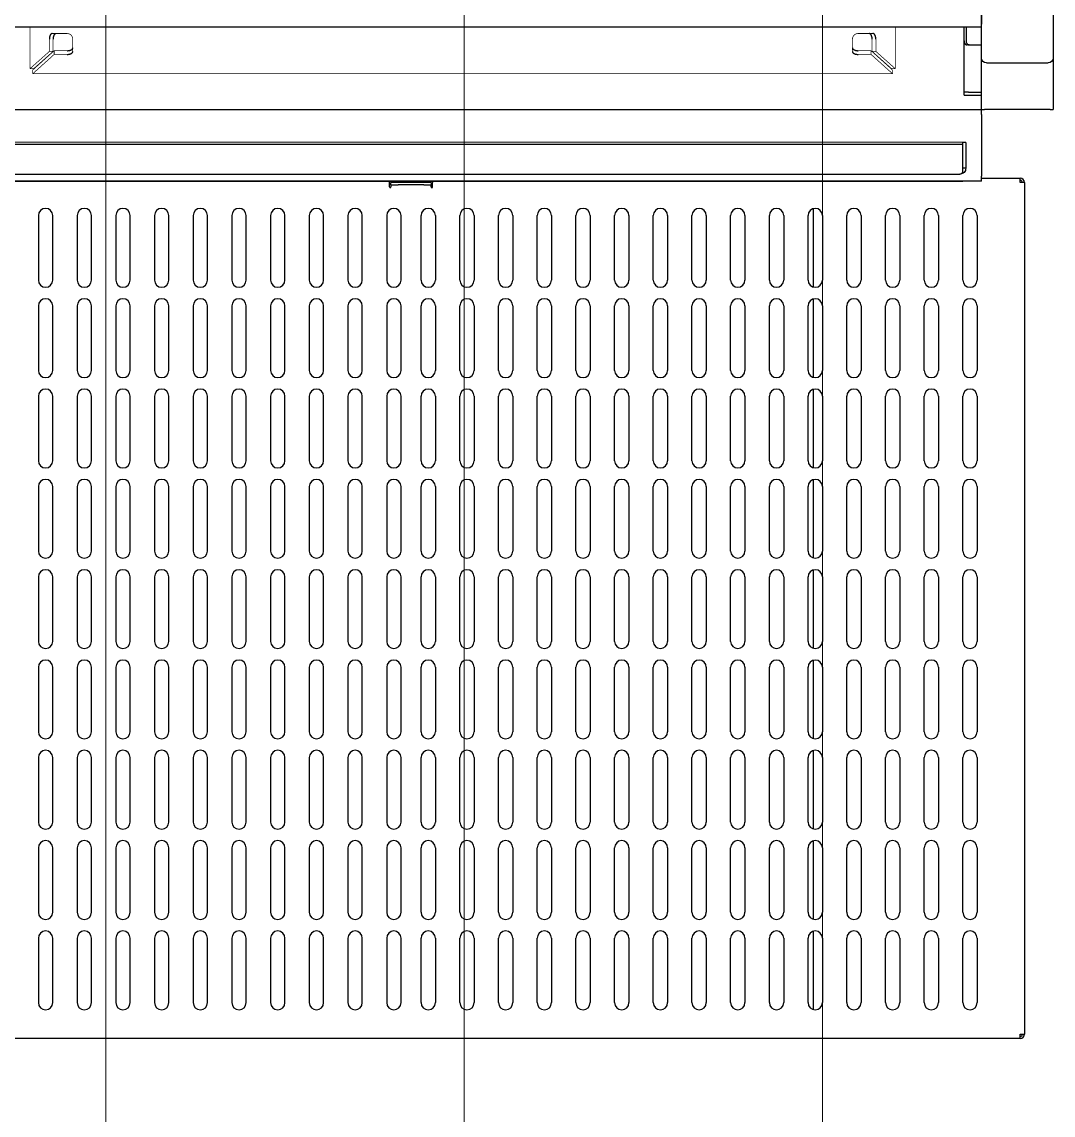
# Model space of a CAD drawing. Header units: millimetres. Extents: x -187347 to 135007, y -6415 to 292048.
# Drawn here: x -67675 to -66956, y 33478 to 34241 of the extents above; entities that cross this region are included whole.
import ezdxf

# ---------------------------------------------------------------- set-up
doc = ezdxf.new("R2010")
doc.units = ezdxf.units.MM
doc.header["$LTSCALE"] = 100
doc.linetypes.add('CENTER', pattern=[50.8, 31.75, -6.35, 6.35, -6.35])
doc.layers.get('0').update_dxf_attribs({"lineweight": 18})
doc.layers.add('Layout Cabinplant', color=30, linetype='Continuous')
doc.layers.add('Layout Kromeka', color=1, linetype='Continuous', lineweight=5)

# ---------------------------------------------------------------- blocks, each defined once
blk = doc.blocks.new('*U60')
at = {"ltscale": 10}
for p, q in [((1800, 100), (-5400, 100)), ((-5400, -400), (1800, -400))]:
    blk.add_line(p, q, dxfattribs=at)
at = {"color": 4, "linetype": 'CENTER', "ltscale": 10}
blk.add_lwpolyline([(-5400, -150), (1800, -150)], dxfattribs=at)
blk = doc.blocks.new('CP_Whole bird batching')
at = {"layer": 'Layout Cabinplant', "linetype": 'Continuous'}
for p, q in [((-51467.34, -2589.76), (-51467.34, -1739.76)), ((-50869.34, -2562.76), (-50869.34, -1766.76)), ((-50819.34, -1766.76), (-50819.34, -2562.76)), ((-50761.84, -2562.76), (-50761.84, -1766.76)), ((-50869.4, -1781.76), (-50869.4, -2549.76)), ((-50864.38, -1779.76), (-50864.38, -2547.76)), ((-50843.61, -1777.76), (-50843.61, -2549.76)), ((-50842.34, -2549.76), (-50842.19, -1777.76)), ((-51397.34, -1904.76), (-51442.34, -1904.76)), ((-51334.34, -1904.76), (-51379.34, -1904.76)), ((-51271.34, -1904.76), (-51316.34, -1904.76)), ((-51208.34, -1904.76), (-51253.34, -1904.76)), ((-51145.34, -1904.76), (-51190.34, -1904.76)), ((-51082.34, -1904.76), (-51127.34, -1904.76)), ((-51019.34, -1904.76), (-51064.34, -1904.76)), ((-50956.34, -1904.76), (-51001.34, -1904.76)), ((-50893.34, -1904.76), (-50938.34, -1904.76)), ((-51442.34, -1914.76), (-51397.34, -1914.76)), ((-51379.34, -1914.76), (-51334.34, -1914.76)), ((-51316.34, -1914.76), (-51271.34, -1914.76)), ((-51253.34, -1914.76), (-51208.34, -1914.76)), ((-51190.34, -1914.76), (-51145.34, -1914.76)), ((-51127.34, -1914.76), (-51082.34, -1914.76)), ((-51064.34, -1914.76), (-51019.34, -1914.76)), ((-51001.34, -1914.76), (-50956.34, -1914.76)), ((-50938.34, -1914.76), (-50893.34, -1914.76)), ((-51397.34, -1931.76), (-51442.34, -1931.76)), ((-51334.34, -1931.76), (-51379.34, -1931.76)), ((-51271.34, -1931.76), (-51316.34, -1931.76)), ((-51208.34, -1931.76), (-51253.34, -1931.76)), ((-51145.34, -1931.76), (-51190.34, -1931.76)), ((-51082.34, -1931.76), (-51127.34, -1931.76)), ((-51019.34, -1931.76), (-51064.34, -1931.76)), ((-50956.34, -1931.76), (-51001.34, -1931.76)), ((-50893.34, -1931.76), (-50938.34, -1931.76)), ((-51442.34, -1941.76), (-51397.34, -1941.76)), ((-51379.34, -1941.76), (-51334.34, -1941.76)), ((-51316.34, -1941.76), (-51271.34, -1941.76)), ((-51253.34, -1941.76), (-51208.34, -1941.76)), ((-51190.34, -1941.76), (-51145.34, -1941.76)), ((-51127.34, -1941.76), (-51082.34, -1941.76)), ((-51064.34, -1941.76), (-51019.34, -1941.76)), ((-51001.34, -1941.76), (-50956.34, -1941.76)), ((-50938.34, -1941.76), (-50893.34, -1941.76)), ((-51397.34, -1958.76), (-51442.34, -1958.76)), ((-51334.34, -1958.76), (-51379.34, -1958.76)), ((-51271.34, -1958.76), (-51316.34, -1958.76)), ((-51208.34, -1958.76), (-51253.34, -1958.76)), ((-51145.34, -1958.76), (-51190.34, -1958.76)), ((-51082.34, -1958.76), (-51127.34, -1958.76)), ((-51019.34, -1958.76), (-51064.34, -1958.76)), ((-50956.34, -1958.76), (-51001.34, -1958.76)), ((-50893.34, -1958.76), (-50938.34, -1958.76)), ((-51442.34, -1968.76), (-51397.34, -1968.76)), ((-51379.34, -1968.76), (-51334.34, -1968.76)), ((-51316.34, -1968.76), (-51271.34, -1968.76)), ((-51253.34, -1968.76), (-51208.34, -1968.76)), ((-51190.34, -1968.76), (-51145.34, -1968.76)), ((-51127.34, -1968.76), (-51082.34, -1968.76)), ((-51064.34, -1968.76), (-51019.34, -1968.76)), ((-51001.34, -1968.76), (-50956.34, -1968.76)), ((-50938.34, -1968.76), (-50893.34, -1968.76)), ((-51397.34, -1985.76), (-51442.34, -1985.76)), ((-51334.34, -1985.76), (-51379.34, -1985.76)), ((-51271.34, -1985.76), (-51316.34, -1985.76)), ((-51208.34, -1985.76), (-51253.34, -1985.76)), ((-51145.34, -1985.76), (-51190.34, -1985.76)), ((-51082.34, -1985.76), (-51127.34, -1985.76)), ((-51019.34, -1985.76), (-51064.34, -1985.76)), ((-50956.34, -1985.76), (-51001.34, -1985.76)), ((-50893.34, -1985.76), (-50938.34, -1985.76)), ((-51442.34, -1995.76), (-51397.34, -1995.76)), ((-51379.34, -1995.76), (-51334.34, -1995.76)), ((-51316.34, -1995.76), (-51271.34, -1995.76)), ((-51253.34, -1995.76), (-51208.34, -1995.76)), ((-51190.34, -1995.76), (-51145.34, -1995.76)), ((-51127.34, -1995.76), (-51082.34, -1995.76)), ((-51064.34, -1995.76), (-51019.34, -1995.76)), ((-51001.34, -1995.76), (-50956.34, -1995.76)), ((-50938.34, -1995.76), (-50893.34, -1995.76)), ((-51397.34, -2012.76), (-51442.34, -2012.76)), ((-51334.34, -2012.76), (-51379.34, -2012.76)), ((-51271.34, -2012.76), (-51316.34, -2012.76)), ((-51208.34, -2012.76), (-51253.34, -2012.76)), ((-51145.34, -2012.76), (-51190.34, -2012.76)), ((-51082.34, -2012.76), (-51127.34, -2012.76)), ((-51019.34, -2012.76), (-51064.34, -2012.76)), ((-50956.34, -2012.76), (-51001.34, -2012.76)), ((-50893.34, -2012.76), (-50938.34, -2012.76)), ((-51442.34, -2022.76), (-51397.34, -2022.76)), ((-51379.34, -2022.76), (-51334.34, -2022.76)), ((-51316.34, -2022.76), (-51271.34, -2022.76)), ((-51253.34, -2022.76), (-51208.34, -2022.76)), ((-51190.34, -2022.76), (-51145.34, -2022.76)), ((-51127.34, -2022.76), (-51082.34, -2022.76)), ((-51064.34, -2022.76), (-51019.34, -2022.76)), ((-51001.34, -2022.76), (-50956.34, -2022.76)), ((-50938.34, -2022.76), (-50893.34, -2022.76)), ((-51397.34, -2039.76), (-51442.34, -2039.76)), ((-51334.34, -2039.76), (-51379.34, -2039.76)), ((-51271.34, -2039.76), (-51316.34, -2039.76)), ((-51208.34, -2039.76), (-51253.34, -2039.76)), ((-51145.34, -2039.76), (-51190.34, -2039.76)), ((-51082.34, -2039.76), (-51127.34, -2039.76)), ((-51019.34, -2039.76), (-51064.34, -2039.76)), ((-50956.34, -2039.76), (-51001.34, -2039.76)), ((-50893.34, -2039.76), (-50938.34, -2039.76)), ((-51442.34, -2049.76), (-51397.34, -2049.76)), ((-51379.34, -2049.76), (-51334.34, -2049.76)), ((-51316.34, -2049.76), (-51271.34, -2049.76)), ((-51253.34, -2049.76), (-51208.34, -2049.76)), ((-51190.34, -2049.76), (-51145.34, -2049.76)), ((-51127.34, -2049.76), (-51082.34, -2049.76)), ((-51064.34, -2049.76), (-51019.34, -2049.76)), ((-51001.34, -2049.76), (-50956.34, -2049.76)), ((-50938.34, -2049.76), (-50893.34, -2049.76)), ((-51397.34, -2066.76), (-51442.34, -2066.76)), ((-51334.34, -2066.76), (-51379.34, -2066.76)), ((-51271.34, -2066.76), (-51316.34, -2066.76)), ((-51208.34, -2066.76), (-51253.34, -2066.76)), ((-51145.34, -2066.76), (-51190.34, -2066.76)), ((-51082.34, -2066.76), (-51127.34, -2066.76)), ((-51019.34, -2066.76), (-51064.34, -2066.76)), ((-50956.34, -2066.76), (-51001.34, -2066.76)), ((-50893.34, -2066.76), (-50938.34, -2066.76)), ((-51442.34, -2076.76), (-51397.34, -2076.76)), ((-51379.34, -2076.76), (-51334.34, -2076.76)), ((-51316.34, -2076.76), (-51271.34, -2076.76)), ((-51253.34, -2076.76), (-51208.34, -2076.76)), ((-51190.34, -2076.76), (-51145.34, -2076.76)), ((-51127.34, -2076.76), (-51082.34, -2076.76)), ((-51064.34, -2076.76), (-51019.34, -2076.76)), ((-51001.34, -2076.76), (-50956.34, -2076.76)), ((-50938.34, -2076.76), (-50893.34, -2076.76)), ((-51397.34, -2093.76), (-51442.34, -2093.76)), ((-51334.34, -2093.76), (-51379.34, -2093.76)), ((-51271.34, -2093.76), (-51316.34, -2093.76)), ((-51208.34, -2093.76), (-51253.34, -2093.76)), ((-51145.34, -2093.76), (-51190.34, -2093.76)), ((-51082.34, -2093.76), (-51127.34, -2093.76)), ((-51019.34, -2093.76), (-51064.34, -2093.76)), ((-50956.34, -2093.76), (-51001.34, -2093.76)), ((-50893.34, -2093.76), (-50938.34, -2093.76)), ((-51442.34, -2103.76), (-51397.34, -2103.76)), ((-51379.34, -2103.76), (-51334.34, -2103.76)), ((-51316.34, -2103.76), (-51271.34, -2103.76)), ((-51253.34, -2103.76), (-51208.34, -2103.76)), ((-51190.34, -2103.76), (-51145.34, -2103.76)), ((-51127.34, -2103.76), (-51082.34, -2103.76)), ((-51064.34, -2103.76), (-51019.34, -2103.76)), ((-51001.34, -2103.76), (-50956.34, -2103.76)), ((-50938.34, -2103.76), (-50893.34, -2103.76)), ((-51397.34, -2120.76), (-51442.34, -2120.76)), ((-51334.34, -2120.76), (-51379.34, -2120.76)), ((-51271.34, -2120.76), (-51316.34, -2120.76)), ((-51208.34, -2120.76), (-51253.34, -2120.76)), ((-51145.34, -2120.76), (-51190.34, -2120.76)), ((-51082.34, -2120.76), (-51127.34, -2120.76)), ((-51019.34, -2120.76), (-51064.34, -2120.76)), ((-50956.34, -2120.76), (-51001.34, -2120.76)), ((-50893.34, -2120.76), (-50938.34, -2120.76)), ((-51442.34, -2130.76), (-51397.34, -2130.76)), ((-51379.34, -2130.76), (-51334.34, -2130.76)), ((-51316.34, -2130.76), (-51271.34, -2130.76)), ((-51253.34, -2130.76), (-51208.34, -2130.76)), ((-51190.34, -2130.76), (-51145.34, -2130.76)), ((-51127.34, -2130.76), (-51082.34, -2130.76)), ((-51064.34, -2130.76), (-51019.34, -2130.76)), ((-51001.34, -2130.76), (-50956.34, -2130.76)), ((-50938.34, -2130.76), (-50893.34, -2130.76)), ((-51397.34, -2147.76), (-51442.34, -2147.76)), ((-51334.34, -2147.76), (-51379.34, -2147.76)), ((-51271.34, -2147.76), (-51316.34, -2147.76)), ((-51208.34, -2147.76), (-51253.34, -2147.76)), ((-51145.34, -2147.76), (-51190.34, -2147.76)), ((-51082.34, -2147.76), (-51127.34, -2147.76)), ((-51019.34, -2147.76), (-51064.34, -2147.76)), ((-50956.34, -2147.76), (-51001.34, -2147.76)), ((-50893.34, -2147.76), (-50938.34, -2147.76)), ((-50873.34, -2149.76), (-50870.34, -2149.76)), ((-50870.34, -2149.76), (-50869.2, -2149.76)), ((-51442.34, -2157.76), (-51397.34, -2157.76)), ((-51379.34, -2157.76), (-51334.34, -2157.76)), ((-51316.34, -2157.76), (-51271.34, -2157.76)), ((-51253.34, -2157.76), (-51208.34, -2157.76)), ((-51190.34, -2157.76), (-51145.34, -2157.76)), ((-51127.34, -2157.76), (-51082.34, -2157.76)), ((-51064.34, -2157.76), (-51019.34, -2157.76)), ((-51001.34, -2157.76), (-50956.34, -2157.76)), ((-50938.34, -2157.76), (-50893.34, -2157.76)), ((-50871.84, -2150.76), (-50873.34, -2150.76)), ((-50871.84, -2150.76), (-50870.34, -2150.76)), ((-50871.84, -2150.76), (-50871.84, -2155.76)), ((-50871.84, -2173.76), (-50871.84, -2155.76)), ((-50870.34, -2155.76), (-50870.34, -2150.76)), ((-50870.34, -2173.76), (-50870.34, -2155.76)), ((-51442.34, -2171.76), (-51397.34, -2171.76)), ((-51379.34, -2171.76), (-51334.34, -2171.76)), ((-51316.34, -2171.76), (-51271.34, -2171.76)), ((-51253.34, -2171.76), (-51208.34, -2171.76)), ((-51190.34, -2171.76), (-51145.34, -2171.76)), ((-51127.34, -2171.76), (-51082.34, -2171.76)), ((-51064.34, -2171.76), (-51019.34, -2171.76)), ((-51001.34, -2171.76), (-50956.34, -2171.76)), ((-50938.34, -2171.76), (-50893.34, -2171.76)), ((-50873.34, -2178.76), (-50871.84, -2178.76)), ((-50873.34, -2179.76), (-50870.34, -2179.76)), ((-50871.84, -2173.76), (-50871.84, -2178.76)), ((-50870.34, -2178.76), (-50871.84, -2178.76)), ((-50870.34, -2178.76), (-50870.34, -2173.76)), ((-50869.2, -2179.76), (-50870.34, -2179.76)), ((-51397.34, -2181.76), (-51442.34, -2181.76)), ((-51334.34, -2181.76), (-51379.34, -2181.76)), ((-51271.34, -2181.76), (-51316.34, -2181.76)), ((-51208.34, -2181.76), (-51253.34, -2181.76)), ((-51145.34, -2181.76), (-51190.34, -2181.76)), ((-51082.34, -2181.76), (-51127.34, -2181.76)), ((-51019.34, -2181.76), (-51064.34, -2181.76)), ((-50956.34, -2181.76), (-51001.34, -2181.76)), ((-50893.34, -2181.76), (-50938.34, -2181.76)), ((-51442.34, -2198.76), (-51397.34, -2198.76)), ((-51379.34, -2198.76), (-51334.34, -2198.76)), ((-51316.34, -2198.76), (-51271.34, -2198.76)), ((-51253.34, -2198.76), (-51208.34, -2198.76)), ((-51190.34, -2198.76), (-51145.34, -2198.76)), ((-51127.34, -2198.76), (-51082.34, -2198.76)), ((-51064.34, -2198.76), (-51019.34, -2198.76)), ((-51001.34, -2198.76), (-50956.34, -2198.76)), ((-50938.34, -2198.76), (-50893.34, -2198.76)), ((-51397.34, -2208.76), (-51442.34, -2208.76)), ((-51334.34, -2208.76), (-51379.34, -2208.76)), ((-51271.34, -2208.76), (-51316.34, -2208.76)), ((-51208.34, -2208.76), (-51253.34, -2208.76)), ((-51145.34, -2208.76), (-51190.34, -2208.76)), ((-51082.34, -2208.76), (-51127.34, -2208.76)), ((-51019.34, -2208.76), (-51064.34, -2208.76)), ((-50956.34, -2208.76), (-51001.34, -2208.76)), ((-50893.34, -2208.76), (-50938.34, -2208.76)), ((-51442.34, -2225.76), (-51397.34, -2225.76)), ((-51379.34, -2225.76), (-51334.34, -2225.76)), ((-51316.34, -2225.76), (-51271.34, -2225.76)), ((-51253.34, -2225.76), (-51208.34, -2225.76)), ((-51190.34, -2225.76), (-51145.34, -2225.76)), ((-51127.34, -2225.76), (-51082.34, -2225.76)), ((-51064.34, -2225.76), (-51019.34, -2225.76)), ((-51001.34, -2225.76), (-50956.34, -2225.76)), ((-50938.34, -2225.76), (-50893.34, -2225.76)), ((-51397.34, -2235.76), (-51442.34, -2235.76)), ((-51334.34, -2235.76), (-51379.34, -2235.76)), ((-51271.34, -2235.76), (-51316.34, -2235.76)), ((-51208.34, -2235.76), (-51253.34, -2235.76)), ((-51145.34, -2235.76), (-51190.34, -2235.76)), ((-51082.34, -2235.76), (-51127.34, -2235.76)), ((-51019.34, -2235.76), (-51064.34, -2235.76)), ((-50956.34, -2235.76), (-51001.34, -2235.76)), ((-50893.34, -2235.76), (-50938.34, -2235.76)), ((-51442.34, -2252.76), (-51397.34, -2252.76)), ((-51379.34, -2252.76), (-51334.34, -2252.76)), ((-51316.34, -2252.76), (-51271.34, -2252.76)), ((-51253.34, -2252.76), (-51208.34, -2252.76)), ((-51190.34, -2252.76), (-51145.34, -2252.76)), ((-51127.34, -2252.76), (-51082.34, -2252.76)), ((-51064.34, -2252.76), (-51019.34, -2252.76)), ((-51001.34, -2252.76), (-50956.34, -2252.76)), ((-50938.34, -2252.76), (-50893.34, -2252.76)), ((-51397.34, -2262.76), (-51442.34, -2262.76)), ((-51334.34, -2262.76), (-51379.34, -2262.76)), ((-51271.34, -2262.76), (-51316.34, -2262.76)), ((-51208.34, -2262.76), (-51253.34, -2262.76)), ((-51145.34, -2262.76), (-51190.34, -2262.76)), ((-51082.34, -2262.76), (-51127.34, -2262.76)), ((-51019.34, -2262.76), (-51064.34, -2262.76)), ((-50956.34, -2262.76), (-51001.34, -2262.76)), ((-50893.34, -2262.76), (-50938.34, -2262.76)), ((-51442.34, -2279.76), (-51397.34, -2279.76)), ((-51379.34, -2279.76), (-51334.34, -2279.76)), ((-51316.34, -2279.76), (-51271.34, -2279.76)), ((-51253.34, -2279.76), (-51208.34, -2279.76)), ((-51190.34, -2279.76), (-51145.34, -2279.76)), ((-51127.34, -2279.76), (-51082.34, -2279.76)), ((-51064.34, -2279.76), (-51019.34, -2279.76)), ((-51001.34, -2279.76), (-50956.34, -2279.76)), ((-50938.34, -2279.76), (-50893.34, -2279.76)), ((-51397.34, -2289.76), (-51442.34, -2289.76)), ((-51334.34, -2289.76), (-51379.34, -2289.76)), ((-51271.34, -2289.76), (-51316.34, -2289.76)), ((-51208.34, -2289.76), (-51253.34, -2289.76)), ((-51145.34, -2289.76), (-51190.34, -2289.76)), ((-51082.34, -2289.76), (-51127.34, -2289.76)), ((-51019.34, -2289.76), (-51064.34, -2289.76)), ((-50956.34, -2289.76), (-51001.34, -2289.76)), ((-50893.34, -2289.76), (-50938.34, -2289.76)), ((-51442.34, -2306.76), (-51397.34, -2306.76)), ((-51379.34, -2306.76), (-51334.34, -2306.76)), ((-51316.34, -2306.76), (-51271.34, -2306.76)), ((-51253.34, -2306.76), (-51208.34, -2306.76)), ((-51190.34, -2306.76), (-51145.34, -2306.76)), ((-51127.34, -2306.76), (-51082.34, -2306.76)), ((-51064.34, -2306.76), (-51019.34, -2306.76)), ((-51001.34, -2306.76), (-50956.34, -2306.76)), ((-50938.34, -2306.76), (-50893.34, -2306.76)), ((-51397.34, -2316.76), (-51442.34, -2316.76)), ((-51334.34, -2316.76), (-51379.34, -2316.76)), ((-51271.34, -2316.76), (-51316.34, -2316.76)), ((-51208.34, -2316.76), (-51253.34, -2316.76)), ((-51145.34, -2316.76), (-51190.34, -2316.76)), ((-51082.34, -2316.76), (-51127.34, -2316.76)), ((-51019.34, -2316.76), (-51064.34, -2316.76)), ((-50956.34, -2316.76), (-51001.34, -2316.76)), ((-50893.34, -2316.76), (-50938.34, -2316.76)), ((-51442.34, -2333.76), (-51397.34, -2333.76)), ((-51379.34, -2333.76), (-51334.34, -2333.76)), ((-51316.34, -2333.76), (-51271.34, -2333.76)), ((-51253.34, -2333.76), (-51208.34, -2333.76)), ((-51190.34, -2333.76), (-51145.34, -2333.76)), ((-51127.34, -2333.76), (-51082.34, -2333.76)), ((-51064.34, -2333.76), (-51019.34, -2333.76)), ((-51001.34, -2333.76), (-50956.34, -2333.76)), ((-50938.34, -2333.76), (-50893.34, -2333.76)), ((-51397.34, -2343.76), (-51442.34, -2343.76)), ((-51334.34, -2343.76), (-51379.34, -2343.76)), ((-51271.34, -2343.76), (-51316.34, -2343.76)), ((-51208.34, -2343.76), (-51253.34, -2343.76)), ((-51145.34, -2343.76), (-51190.34, -2343.76)), ((-51082.34, -2343.76), (-51127.34, -2343.76)), ((-51019.34, -2343.76), (-51064.34, -2343.76)), ((-50956.34, -2343.76), (-51001.34, -2343.76)), ((-50893.34, -2343.76), (-50938.34, -2343.76)), ((-51442.34, -2360.76), (-51397.34, -2360.76)), ((-51379.34, -2360.76), (-51334.34, -2360.76)), ((-51316.34, -2360.76), (-51271.34, -2360.76)), ((-51253.34, -2360.76), (-51208.34, -2360.76)), ((-51190.34, -2360.76), (-51145.34, -2360.76)), ((-51127.34, -2360.76), (-51082.34, -2360.76)), ((-51064.34, -2360.76), (-51019.34, -2360.76)), ((-51001.34, -2360.76), (-50956.34, -2360.76)), ((-50938.34, -2360.76), (-50893.34, -2360.76)), ((-51397.34, -2370.76), (-51442.34, -2370.76)), ((-51334.34, -2370.76), (-51379.34, -2370.76)), ((-51271.34, -2370.76), (-51316.34, -2370.76)), ((-51208.34, -2370.76), (-51253.34, -2370.76)), ((-51145.34, -2370.76), (-51190.34, -2370.76)), ((-51082.34, -2370.76), (-51127.34, -2370.76)), ((-51019.34, -2370.76), (-51064.34, -2370.76)), ((-50956.34, -2370.76), (-51001.34, -2370.76)), ((-50893.34, -2370.76), (-50938.34, -2370.76)), ((-51442.34, -2387.76), (-51397.34, -2387.76)), ((-51379.34, -2387.76), (-51334.34, -2387.76)), ((-51316.34, -2387.76), (-51271.34, -2387.76)), ((-51253.34, -2387.76), (-51208.34, -2387.76)), ((-51190.34, -2387.76), (-51145.34, -2387.76)), ((-51127.34, -2387.76), (-51082.34, -2387.76)), ((-51064.34, -2387.76), (-51019.34, -2387.76)), ((-51001.34, -2387.76), (-50956.34, -2387.76)), ((-50938.34, -2387.76), (-50893.34, -2387.76)), ((-51397.34, -2397.76), (-51442.34, -2397.76)), ((-51334.34, -2397.76), (-51379.34, -2397.76)), ((-51271.34, -2397.76), (-51316.34, -2397.76)), ((-51208.34, -2397.76), (-51253.34, -2397.76)), ((-51145.34, -2397.76), (-51190.34, -2397.76)), ((-51082.34, -2397.76), (-51127.34, -2397.76)), ((-51019.34, -2397.76), (-51064.34, -2397.76)), ((-50956.34, -2397.76), (-51001.34, -2397.76)), ((-50893.34, -2397.76), (-50938.34, -2397.76)), ((-51442.34, -2414.76), (-51397.34, -2414.76)), ((-51379.34, -2414.76), (-51334.34, -2414.76)), ((-51316.34, -2414.76), (-51271.34, -2414.76)), ((-51253.34, -2414.76), (-51208.34, -2414.76)), ((-51190.34, -2414.76), (-51145.34, -2414.76)), ((-51127.34, -2414.76), (-51082.34, -2414.76)), ((-51064.34, -2414.76), (-51019.34, -2414.76)), ((-51001.34, -2414.76), (-50956.34, -2414.76)), ((-50938.34, -2414.76), (-50893.34, -2414.76)), ((-51397.34, -2424.76), (-51442.34, -2424.76)), ((-51334.34, -2424.76), (-51379.34, -2424.76)), ((-51271.34, -2424.76), (-51316.34, -2424.76)), ((-51208.34, -2424.76), (-51253.34, -2424.76)), ((-51145.34, -2424.76), (-51190.34, -2424.76)), ((-51082.34, -2424.76), (-51127.34, -2424.76)), ((-51019.34, -2424.76), (-51064.34, -2424.76)), ((-50956.34, -2424.76), (-51001.34, -2424.76)), ((-50893.34, -2424.76), (-50938.34, -2424.76)), ((-51447.14, -2445.49), (-51392.55, -2445.49)), ((-51442.34, -2441.76), (-51397.34, -2441.76)), ((-51384.14, -2445.49), (-51329.55, -2445.49)), ((-51379.34, -2441.76), (-51334.34, -2441.76)), ((-51321.14, -2445.49), (-51266.55, -2445.49)), ((-51316.34, -2441.76), (-51271.34, -2441.76)), ((-51258.14, -2445.49), (-51203.55, -2445.49)), ((-51253.34, -2441.76), (-51208.34, -2441.76)), ((-51195.14, -2445.49), (-51140.55, -2445.49)), ((-51190.34, -2441.76), (-51145.34, -2441.76)), ((-51132.14, -2445.49), (-51077.55, -2445.49)), ((-51127.34, -2441.76), (-51082.34, -2441.76)), ((-51069.14, -2445.49), (-51014.54, -2445.49)), ((-51064.34, -2441.76), (-51019.34, -2441.76)), ((-51006.14, -2445.49), (-50951.55, -2445.49)), ((-51001.34, -2441.76), (-50956.34, -2441.76)), ((-50943.14, -2445.49), (-50927.14, -2445.49)), ((-50938.34, -2441.76), (-50893.34, -2441.76)), ((-50927.14, -2445.49), (-50888.87, -2445.49)), ((-51397.34, -2451.76), (-51442.34, -2451.76)), ((-51334.34, -2451.76), (-51379.34, -2451.76)), ((-51271.34, -2451.76), (-51316.34, -2451.76)), ((-51208.34, -2451.76), (-51253.34, -2451.76)), ((-51145.34, -2451.76), (-51190.34, -2451.76)), ((-51082.34, -2451.76), (-51127.34, -2451.76)), ((-51019.34, -2451.76), (-51064.34, -2451.76)), ((-50956.34, -2451.76), (-51001.34, -2451.76)), ((-50893.34, -2451.76), (-50938.34, -2451.76)), ((-51442.34, -2468.76), (-51397.34, -2468.76)), ((-51379.34, -2468.76), (-51334.34, -2468.76)), ((-51316.34, -2468.76), (-51271.34, -2468.76)), ((-51253.34, -2468.76), (-51208.34, -2468.76)), ((-51190.34, -2468.76), (-51145.34, -2468.76)), ((-51127.34, -2468.76), (-51082.34, -2468.76)), ((-51064.34, -2468.76), (-51019.34, -2468.76)), ((-51001.34, -2468.76), (-50956.34, -2468.76)), ((-50938.34, -2468.76), (-50893.34, -2468.76)), ((-51397.34, -2478.76), (-51442.34, -2478.76)), ((-51334.34, -2478.76), (-51379.34, -2478.76)), ((-51271.34, -2478.76), (-51316.34, -2478.76)), ((-51208.34, -2478.76), (-51253.34, -2478.76)), ((-51145.34, -2478.76), (-51190.34, -2478.76)), ((-51082.34, -2478.76), (-51127.34, -2478.76)), ((-51019.34, -2478.76), (-51064.34, -2478.76)), ((-50956.34, -2478.76), (-51001.34, -2478.76)), ((-50893.34, -2478.76), (-50938.34, -2478.76)), ((-51442.34, -2495.76), (-51397.34, -2495.76)), ((-51379.34, -2495.76), (-51334.34, -2495.76)), ((-51316.34, -2495.76), (-51271.34, -2495.76)), ((-51253.34, -2495.76), (-51208.34, -2495.76)), ((-51190.34, -2495.76), (-51145.34, -2495.76)), ((-51127.34, -2495.76), (-51082.34, -2495.76)), ((-51064.34, -2495.76), (-51019.34, -2495.76)), ((-51001.34, -2495.76), (-50956.34, -2495.76)), ((-50938.34, -2495.76), (-50893.34, -2495.76)), ((-51397.34, -2505.76), (-51442.34, -2505.76)), ((-51334.34, -2505.76), (-51379.34, -2505.76)), ((-51271.34, -2505.76), (-51316.34, -2505.76)), ((-51208.34, -2505.76), (-51253.34, -2505.76)), ((-51145.34, -2505.76), (-51190.34, -2505.76)), ((-51082.34, -2505.76), (-51127.34, -2505.76)), ((-51019.34, -2505.76), (-51064.34, -2505.76)), ((-50956.34, -2505.76), (-51001.34, -2505.76)), ((-50893.34, -2505.76), (-50938.34, -2505.76)), ((-51442.34, -2522.76), (-51397.34, -2522.76)), ((-51379.34, -2522.76), (-51334.34, -2522.76)), ((-51316.34, -2522.76), (-51271.34, -2522.76)), ((-51253.34, -2522.76), (-51208.34, -2522.76)), ((-51190.34, -2522.76), (-51145.34, -2522.76)), ((-51127.34, -2522.76), (-51082.34, -2522.76)), ((-51064.34, -2522.76), (-51019.34, -2522.76)), ((-51001.34, -2522.76), (-50956.34, -2522.76)), ((-50938.34, -2522.76), (-50893.34, -2522.76)), ((-51397.34, -2532.76), (-51442.34, -2532.76)), ((-51334.34, -2532.76), (-51379.34, -2532.76)), ((-51271.34, -2532.76), (-51316.34, -2532.76)), ((-51208.34, -2532.76), (-51253.34, -2532.76)), ((-51145.34, -2532.76), (-51190.34, -2532.76)), ((-51082.34, -2532.76), (-51127.34, -2532.76)), ((-51019.34, -2532.76), (-51064.34, -2532.76)), ((-50956.34, -2532.76), (-51001.34, -2532.76)), ((-50893.34, -2532.76), (-50938.34, -2532.76)), ((-51442.34, -2549.76), (-51397.34, -2549.76)), ((-51379.34, -2549.76), (-51334.34, -2549.76)), ((-51316.34, -2549.76), (-51271.34, -2549.76)), ((-51253.34, -2549.76), (-51208.34, -2549.76)), ((-51190.34, -2549.76), (-51145.34, -2549.76)), ((-51127.34, -2549.76), (-51082.34, -2549.76)), ((-51064.34, -2549.76), (-51019.34, -2549.76)), ((-51001.34, -2549.76), (-50956.34, -2549.76)), ((-50938.34, -2549.76), (-50893.34, -2549.76)), ((-50869.35, -2550.14), (-50869.4, -2549.76)), ((-50864.12, -2548.68), (-50864.38, -2547.76)), ((-50864.38, -2547.76), (-50864.12, -2548.68)), ((-50864.08, -2549.29), (-50864.12, -2548.68)), ((-50864.12, -2548.68), (-50863.36, -2549.6)), ((-50863.7, -2550), (-50864.08, -2549.29)), ((-50863.2, -2550.62), (-50863.7, -2550)), ((-50862.59, -2551.12), (-50863.2, -2550.62)), ((-50862.98, -2549.76), (-50843.61, -2549.76)), ((-50861.87, -2551.5), (-50862.59, -2551.12)), ((-50861.52, -2551.63), (-50861.87, -2551.5)), ((-50860.05, -2551.76), (-50861.52, -2551.63)), ((-50860.05, -2549.76), (-50860.05, -2551.76)), ((-50860.05, -2549.76), (-50843.61, -2549.76)), ((-50842.34, -2551.76), (-50860.05, -2551.76)), ((-50843.61, -2549.76), (-50842.34, -2549.76)), ((-50842.34, -2551.76), (-50842.34, -2549.76)), ((-50809.34, -2550.76), (-50807.34, -2550.61)), ((-50809.34, -2550.76), (-50809.34, -2553.76)), ((-50809.34, -2553.76), (-50809.34, -2562.76)), ((-50807.34, -2553.76), (-50807.34, -2550.61)), ((-50807.34, -2550.61), (-50771.34, -2550.61)), ((-50807.34, -2553.76), (-50807.34, -2562.76)), ((-50774.34, -2554.14), (-50774.34, -2552.73)), ((-50774.34, -2554.14), (-50774.34, -2562.76)), ((-50771.34, -2550.61), (-50761.84, -2550.61)), ((-50761.84, -2552.02), (-50771.34, -2552.02)), ((-51397.34, -2559.76), (-51442.34, -2559.76)), ((-51334.34, -2559.76), (-51379.34, -2559.76)), ((-51271.34, -2559.76), (-51316.34, -2559.76)), ((-51208.34, -2559.76), (-51253.34, -2559.76)), ((-51145.34, -2559.76), (-51190.34, -2559.76)), ((-51082.34, -2559.76), (-51127.34, -2559.76)), ((-51019.34, -2559.76), (-51064.34, -2559.76)), ((-50956.34, -2559.76), (-51001.34, -2559.76)), ((-50893.34, -2559.76), (-50938.34, -2559.76)), ((-50869.34, -2562.76), (-50865.84, -2562.76)), ((-50867.34, -2562.76), (-50867.34, -2589.76)), ((-50822.84, -2562.76), (-50865.84, -2562.76)), ((-50822.84, -2562.76), (-50819.34, -2562.76)), ((-50819.34, -2562.76), (-50783.34, -2562.76)), ((-50819.34, -2562.76), (-50819.34, -2564.76)), ((-50819.34, -2610.76), (-50819.34, -2564.76)), ((-50786.84, -2566.26), (-50786.58, -2564.92)), ((-50786.84, -2566.26), (-50786.84, -2609.26)), ((-50786.58, -2564.92), (-50785.82, -2563.79)), ((-50785.82, -2563.79), (-50784.68, -2563.03)), ((-50784.68, -2563.03), (-50783.34, -2562.76)), ((-50783.34, -2562.76), (-50761.84, -2562.76)), ((-50783.34, -2562.76), (-49975.34, -2562.76)), ((-50761.84, -2562.76), (-50759.84, -2562.76)), ((-50738.84, -2562.76), (-50759.84, -2562.76)), ((-51467.34, -2589.76), (-51464.34, -2589.76)), ((-51464.34, -2589.76), (-51464.34, -2592.76)), ((-50870.34, -2592.76), (-51464.34, -2592.76)), ((-50870.34, -2592.76), (-50870.34, -2589.76)), ((-50870.34, -2589.76), (-50867.34, -2589.76)), ((-50819.34, -2610.76), (-50819.34, -2612.76)), ((-50783.34, -2612.76), (-50819.34, -2612.76)), ((-50786.58, -2610.6), (-50786.84, -2609.26)), ((-50785.82, -2611.73), (-50786.58, -2610.6)), ((-50784.68, -2612.49), (-50785.82, -2611.73)), ((-50783.34, -2612.76), (-50784.68, -2612.49)), ((-49975.34, -2612.76), (-50783.34, -2612.76))]:
    blk.add_line(p, q, dxfattribs=at)
at = {"layer": 'Layout Cabinplant', "linetype": 'Continuous', "const_width": 0.5}
for points in [[(-50778.84, -1912.41), (-50790.84, -1898.91)], [(-50790.84, -1901.51), (-50790.84, -1898.91)], [(-50790.84, -1898.91), (-50761.84, -1898.91)], [(-50791.84, -1900.74), (-50794.44, -1900.74)], [(-50794.44, -1900.74), (-50780.94, -1915.74)], [(-50794.44, -1900.74), (-50794.44, -2500.74)], [(-50778.34, -1915.74), (-50791.84, -1900.74)], [(-50790.84, -1901.51), (-50778.84, -1915.01)], [(-50778.84, -1912.41), (-50770.34, -1912.41)], [(-50778.84, -1915.01), (-50778.84, -1912.41)], [(-50778.34, -1915.74), (-50780.94, -1915.74)], [(-50780.94, -1924.74), (-50780.94, -1915.74)], [(-50770.34, -1915.01), (-50778.84, -1915.01)], [(-50778.34, -1924.74), (-50778.34, -1915.74)], [(-50766.34, -1915.54), (-50766.34, -1914.41)], [(-50766.34, -1915.54), (-50766.34, -1920.74)], [(-50766.34, -1924.74), (-50766.34, -1920.74)], [(-50778.94, -1928.74), (-50777.81, -1928.74)], [(-50772.61, -1928.74), (-50777.81, -1928.74)], [(-50770.34, -1928.74), (-50772.61, -1928.74)], [(-50780.94, -2476.74), (-50780.94, -2485.74)], [(-50777.81, -2472.74), (-50778.94, -2472.74)], [(-50778.34, -2476.74), (-50778.34, -2485.74)], [(-50777.81, -2472.74), (-50772.61, -2472.74)], [(-50770.34, -2472.74), (-50772.61, -2472.74)], [(-50766.34, -2476.74), (-50766.34, -2480.74)], [(-50780.94, -2485.74), (-50794.44, -2500.74)], [(-50791.84, -2500.74), (-50778.34, -2485.74)], [(-50780.94, -2485.74), (-50778.34, -2485.74)], [(-50766.34, -2480.74), (-50766.34, -2485.94)], [(-50766.34, -2487.07), (-50766.34, -2485.94)], [(-50778.84, -2486.47), (-50790.84, -2499.97)], [(-50790.84, -2502.57), (-50778.84, -2489.07)], [(-50778.84, -2486.47), (-50778.84, -2489.07)], [(-50770.34, -2486.47), (-50778.84, -2486.47)], [(-50770.34, -2489.07), (-50778.84, -2489.07)], [(-50794.44, -2500.74), (-50791.84, -2500.74)], [(-50790.84, -2499.97), (-50790.84, -2502.57)], [(-50761.84, -2502.57), (-50790.84, -2502.57)]]:
    blk.add_lwpolyline(points, dxfattribs=at)
for points in [[(-50770.34, -1928.74, 0.414214), (-50766.34, -1924.74)], [(-50766.34, -2476.74, 0.414214), (-50770.34, -2472.74)]]:
    blk.add_lwpolyline(points, format="xyb", dxfattribs=at)
at = {"layer": 'Layout Cabinplant', "linetype": 'Continuous'}
for centre, radius, start, end in [((-51442.34, -1909.76), 5, 90, 270), ((-51397.34, -1909.76), 5, 270, 90), ((-51379.34, -1909.76), 5, 90, 270), ((-51334.34, -1909.76), 5, 270, 90), ((-51316.34, -1909.76), 5, 90, 270), ((-51271.34, -1909.76), 5, 270, 90), ((-51253.34, -1909.76), 5, 90, 270), ((-51208.34, -1909.76), 5, 270, 90), ((-51190.34, -1909.76), 5, 90, 270), ((-51145.34, -1909.76), 5, 270, 90), ((-51127.34, -1909.76), 5, 90, 270), ((-51082.34, -1909.76), 5, 270, 90), ((-51064.34, -1909.76), 5, 90, 270), ((-51019.34, -1909.76), 5, 270, 90), ((-51001.34, -1909.76), 5, 90, 270), ((-50956.34, -1909.76), 5, 270, 90), ((-50938.34, -1909.76), 5, 90, 270), ((-50893.34, -1909.76), 5, 270, 90), ((-51442.34, -1936.76), 5, 90, 270), ((-51397.34, -1936.76), 5, 270, 90), ((-51379.34, -1936.76), 5, 90, 270), ((-51334.34, -1936.76), 5, 270, 90), ((-51316.34, -1936.76), 5, 90, 270), ((-51271.34, -1936.76), 5, 270, 90), ((-51253.34, -1936.76), 5, 90, 270), ((-51208.34, -1936.76), 5, 270, 90), ((-51190.34, -1936.76), 5, 90, 270), ((-51145.34, -1936.76), 5, 270, 90), ((-51127.34, -1936.76), 5, 90, 270), ((-51082.34, -1936.76), 5, 270, 90), ((-51064.34, -1936.76), 5, 90, 270), ((-51019.34, -1936.76), 5, 270, 90), ((-51001.34, -1936.76), 5, 90, 270), ((-50956.34, -1936.76), 5, 270, 90), ((-50938.34, -1936.76), 5, 90, 270), ((-50893.34, -1936.76), 5, 270, 90), ((-51442.34, -1963.76), 5, 90, 270), ((-51397.34, -1963.76), 5, 270, 90), ((-51379.34, -1963.76), 5, 90, 270), ((-51334.34, -1963.76), 5, 270, 90), ((-51316.34, -1963.76), 5, 90, 270), ((-51271.34, -1963.76), 5, 270, 90), ((-51253.34, -1963.76), 5, 90, 270), ((-51208.34, -1963.76), 5, 270, 90), ((-51190.34, -1963.76), 5, 90, 270), ((-51145.34, -1963.76), 5, 270, 90), ((-51127.34, -1963.76), 5, 90, 270), ((-51082.34, -1963.76), 5, 270, 90), ((-51064.34, -1963.76), 5, 90, 270), ((-51019.34, -1963.76), 5, 270, 90), ((-51001.34, -1963.76), 5, 90, 270), ((-50956.34, -1963.76), 5, 270, 90), ((-50938.34, -1963.76), 5, 90, 270), ((-50893.34, -1963.76), 5, 270, 90), ((-51442.34, -1990.76), 5, 90, 270), ((-51397.34, -1990.76), 5, 270, 90), ((-51379.34, -1990.76), 5, 90, 270), ((-51334.34, -1990.76), 5, 270, 90), ((-51316.34, -1990.76), 5, 90, 270), ((-51271.34, -1990.76), 5, 270, 90), ((-51253.34, -1990.76), 5, 90, 270), ((-51208.34, -1990.76), 5, 270, 90), ((-51190.34, -1990.76), 5, 90, 270), ((-51145.34, -1990.76), 5, 270, 90), ((-51127.34, -1990.76), 5, 90, 270), ((-51082.34, -1990.76), 5, 270, 90), ((-51064.34, -1990.76), 5, 90, 270), ((-51019.34, -1990.76), 5, 270, 90), ((-51001.34, -1990.76), 5, 90, 270), ((-50956.34, -1990.76), 5, 270, 90), ((-50938.34, -1990.76), 5, 90, 270), ((-50893.34, -1990.76), 5, 270, 90), ((-51442.34, -2017.76), 5, 90, 270), ((-51397.34, -2017.76), 5, 270, 90), ((-51379.34, -2017.76), 5, 90, 270), ((-51334.34, -2017.76), 5, 270, 90), ((-51316.34, -2017.76), 5, 90, 270), ((-51271.34, -2017.76), 5, 270, 90), ((-51253.34, -2017.76), 5, 90, 270), ((-51208.34, -2017.76), 5, 270, 90), ((-51190.34, -2017.76), 5, 90, 270), ((-51145.34, -2017.76), 5, 270, 90), ((-51127.34, -2017.76), 5, 90, 270), ((-51082.34, -2017.76), 5, 270, 90), ((-51064.34, -2017.76), 5, 90, 270), ((-51019.34, -2017.76), 5, 270, 90), ((-51001.34, -2017.76), 5, 90, 270), ((-50956.34, -2017.76), 5, 270, 90), ((-50938.34, -2017.76), 5, 90, 270), ((-50893.34, -2017.76), 5, 270, 90), ((-51442.34, -2044.76), 5, 90, 270), ((-51397.34, -2044.76), 5, 270, 90), ((-51379.34, -2044.76), 5, 90, 270), ((-51334.34, -2044.76), 5, 270, 90), ((-51316.34, -2044.76), 5, 90, 270), ((-51271.34, -2044.76), 5, 270, 90), ((-51253.34, -2044.76), 5, 90, 270), ((-51208.34, -2044.76), 5, 270, 90), ((-51190.34, -2044.76), 5, 90, 270), ((-51145.34, -2044.76), 5, 270, 90), ((-51127.34, -2044.76), 5, 90, 270), ((-51082.34, -2044.76), 5, 270, 90), ((-51064.34, -2044.76), 5, 90, 270), ((-51019.34, -2044.76), 5, 270, 90), ((-51001.34, -2044.76), 5, 90, 270), ((-50956.34, -2044.76), 5, 270, 90), ((-50938.34, -2044.76), 5, 90, 270), ((-50893.34, -2044.76), 5, 270, 90), ((-51442.34, -2071.76), 5, 90, 270), ((-51397.34, -2071.76), 5, 270, 90), ((-51379.34, -2071.76), 5, 90, 270), ((-51334.34, -2071.76), 5, 270, 90), ((-51316.34, -2071.76), 5, 90, 270), ((-51271.34, -2071.76), 5, 270, 90), ((-51253.34, -2071.76), 5, 90, 270), ((-51208.34, -2071.76), 5, 270, 90), ((-51190.34, -2071.76), 5, 90, 270), ((-51145.34, -2071.76), 5, 270, 90), ((-51127.34, -2071.76), 5, 90, 270), ((-51082.34, -2071.76), 5, 270, 90), ((-51064.34, -2071.76), 5, 90, 270), ((-51019.34, -2071.76), 5, 270, 90), ((-51001.34, -2071.76), 5, 90, 270), ((-50956.34, -2071.76), 5, 270, 90), ((-50938.34, -2071.76), 5, 90, 270), ((-50893.34, -2071.76), 5, 270, 90), ((-51442.34, -2098.76), 5, 90, 270), ((-51397.34, -2098.76), 5, 270, 90), ((-51379.34, -2098.76), 5, 90, 270), ((-51334.34, -2098.76), 5, 270, 90), ((-51316.34, -2098.76), 5, 90, 270), ((-51271.34, -2098.76), 5, 270, 90), ((-51253.34, -2098.76), 5, 90, 270), ((-51208.34, -2098.76), 5, 270, 90), ((-51190.34, -2098.76), 5, 90, 270), ((-51145.34, -2098.76), 5, 270, 90), ((-51127.34, -2098.76), 5, 90, 270), ((-51082.34, -2098.76), 5, 270, 90), ((-51064.34, -2098.76), 5, 90, 270), ((-51019.34, -2098.76), 5, 270, 90), ((-51001.34, -2098.76), 5, 90, 270), ((-50956.34, -2098.76), 5, 270, 90), ((-50938.34, -2098.76), 5, 90, 270), ((-50893.34, -2098.76), 5, 270, 90), ((-51442.34, -2125.76), 5, 90, 270), ((-51397.34, -2125.76), 5, 270, 90), ((-51379.34, -2125.76), 5, 90, 270), ((-51334.34, -2125.76), 5, 270, 90), ((-51316.34, -2125.76), 5, 90, 270), ((-51271.34, -2125.76), 5, 270, 90), ((-51253.34, -2125.76), 5, 90, 270), ((-51208.34, -2125.76), 5, 270, 90), ((-51190.34, -2125.76), 5, 90, 270), ((-51145.34, -2125.76), 5, 270, 90), ((-51127.34, -2125.76), 5, 90, 270), ((-51082.34, -2125.76), 5, 270, 90), ((-51064.34, -2125.76), 5, 90, 270), ((-51019.34, -2125.76), 5, 270, 90), ((-51001.34, -2125.76), 5, 90, 270), ((-50956.34, -2125.76), 5, 270, 90), ((-50938.34, -2125.76), 5, 90, 270), ((-50893.34, -2125.76), 5, 270, 90), ((-51442.34, -2152.76), 5, 90, 270), ((-51397.34, -2152.76), 5, 270, 90), ((-51379.34, -2152.76), 5, 90, 270), ((-51334.34, -2152.76), 5, 270, 90), ((-51316.34, -2152.76), 5, 90, 270), ((-51271.34, -2152.76), 5, 270, 90), ((-51253.34, -2152.76), 5, 90, 270), ((-51208.34, -2152.76), 5, 270, 90), ((-51190.34, -2152.76), 5, 90, 270), ((-51145.34, -2152.76), 5, 270, 90), ((-51127.34, -2152.76), 5, 90, 270), ((-51082.34, -2152.76), 5, 270, 90), ((-51064.34, -2152.76), 5, 90, 270), ((-51019.34, -2152.76), 5, 270, 90), ((-51001.34, -2152.76), 5, 90, 270), ((-50956.34, -2152.76), 5, 270, 90), ((-50938.34, -2152.76), 5, 90, 270), ((-50893.34, -2152.76), 5, 270, 90), ((-50873.34, -2150.26), 0.5, 90, 270), ((-51442.34, -2176.76), 5, 90, 270), ((-51397.34, -2176.76), 5, 270, 90), ((-51379.34, -2176.76), 5, 90, 270), ((-51334.34, -2176.76), 5, 270, 90), ((-51316.34, -2176.76), 5, 90, 270), ((-51271.34, -2176.76), 5, 270, 90), ((-51253.34, -2176.76), 5, 90, 270), ((-51208.34, -2176.76), 5, 270, 90), ((-51190.34, -2176.76), 5, 90, 270), ((-51145.34, -2176.76), 5, 270, 90), ((-51127.34, -2176.76), 5, 90, 270), ((-51082.34, -2176.76), 5, 270, 90), ((-51064.34, -2176.76), 5, 90, 270), ((-51019.34, -2176.76), 5, 270, 90), ((-51001.34, -2176.76), 5, 90, 270), ((-50956.34, -2176.76), 5, 270, 90), ((-50938.34, -2176.76), 5, 90, 270), ((-50893.34, -2176.76), 5, 270, 90), ((-50873.34, -2179.26), 0.5, 90, 270), ((-51442.34, -2203.76), 5, 90, 270), ((-51397.34, -2203.76), 5, 270, 90), ((-51379.34, -2203.76), 5, 90, 270), ((-51334.34, -2203.76), 5, 270, 90), ((-51316.34, -2203.76), 5, 90, 270), ((-51271.34, -2203.76), 5, 270, 90), ((-51253.34, -2203.76), 5, 90, 270), ((-51208.34, -2203.76), 5, 270, 90), ((-51190.34, -2203.76), 5, 90, 270), ((-51145.34, -2203.76), 5, 270, 90), ((-51127.34, -2203.76), 5, 90, 270), ((-51082.34, -2203.76), 5, 270, 90), ((-51064.34, -2203.76), 5, 90, 270), ((-51019.34, -2203.76), 5, 270, 90), ((-51001.34, -2203.76), 5, 90, 270), ((-50956.34, -2203.76), 5, 270, 90), ((-50938.34, -2203.76), 5, 90, 270), ((-50893.34, -2203.76), 5, 270, 90), ((-51442.34, -2230.76), 5, 90, 270), ((-51397.34, -2230.76), 5, 270, 90), ((-51379.34, -2230.76), 5, 90, 270), ((-51334.34, -2230.76), 5, 270, 90), ((-51316.34, -2230.76), 5, 90, 270), ((-51271.34, -2230.76), 5, 270, 90), ((-51253.34, -2230.76), 5, 90, 270), ((-51208.34, -2230.76), 5, 270, 90), ((-51190.34, -2230.76), 5, 90, 270), ((-51145.34, -2230.76), 5, 270, 90), ((-51127.34, -2230.76), 5, 90, 270), ((-51082.34, -2230.76), 5, 270, 90), ((-51064.34, -2230.76), 5, 90, 270), ((-51019.34, -2230.76), 5, 270, 90), ((-51001.34, -2230.76), 5, 90, 270), ((-50956.34, -2230.76), 5, 270, 90), ((-50938.34, -2230.76), 5, 90, 270), ((-50893.34, -2230.76), 5, 270, 90), ((-51442.34, -2257.76), 5, 90, 270), ((-51397.34, -2257.76), 5, 270, 90), ((-51379.34, -2257.76), 5, 90, 270), ((-51334.34, -2257.76), 5, 270, 90), ((-51316.34, -2257.76), 5, 90, 270), ((-51271.34, -2257.76), 5, 270, 90), ((-51253.34, -2257.76), 5, 90, 270), ((-51208.34, -2257.76), 5, 270, 90), ((-51190.34, -2257.76), 5, 90, 270), ((-51145.34, -2257.76), 5, 270, 90), ((-51127.34, -2257.76), 5, 90, 270), ((-51082.34, -2257.76), 5, 270, 90), ((-51064.34, -2257.76), 5, 90, 270), ((-51019.34, -2257.76), 5, 270, 90), ((-51001.34, -2257.76), 5, 90, 270), ((-50956.34, -2257.76), 5, 270, 90), ((-50938.34, -2257.76), 5, 90, 270), ((-50893.34, -2257.76), 5, 270, 90), ((-51442.34, -2284.76), 5, 90, 270), ((-51397.34, -2284.76), 5, 270, 90), ((-51379.34, -2284.76), 5, 90, 270), ((-51334.34, -2284.76), 5, 270, 90), ((-51316.34, -2284.76), 5, 90, 270), ((-51271.34, -2284.76), 5, 270, 90), ((-51253.34, -2284.76), 5, 90, 270), ((-51208.34, -2284.76), 5, 270, 90), ((-51190.34, -2284.76), 5, 90, 270), ((-51145.34, -2284.76), 5, 270, 90), ((-51127.34, -2284.76), 5, 90, 270), ((-51082.34, -2284.76), 5, 270, 90), ((-51064.34, -2284.76), 5, 90, 270), ((-51019.34, -2284.76), 5, 270, 90), ((-51001.34, -2284.76), 5, 90, 270), ((-50956.34, -2284.76), 5, 270, 90), ((-50938.34, -2284.76), 5, 90, 270), ((-50893.34, -2284.76), 5, 270, 90), ((-51442.34, -2311.76), 5, 90, 270), ((-51397.34, -2311.76), 5, 270, 90), ((-51379.34, -2311.76), 5, 90, 270), ((-51334.34, -2311.76), 5, 270, 90), ((-51316.34, -2311.76), 5, 90, 270), ((-51271.34, -2311.76), 5, 270, 90), ((-51253.34, -2311.76), 5, 90, 270), ((-51208.34, -2311.76), 5, 270, 90), ((-51190.34, -2311.76), 5, 90, 270), ((-51145.34, -2311.76), 5, 270, 90), ((-51127.34, -2311.76), 5, 90, 270), ((-51082.34, -2311.76), 5, 270, 90), ((-51064.34, -2311.76), 5, 90, 270), ((-51019.34, -2311.76), 5, 270, 90), ((-51001.34, -2311.76), 5, 90, 270), ((-50956.34, -2311.76), 5, 270, 90), ((-50938.34, -2311.76), 5, 90, 270), ((-50893.34, -2311.76), 5, 270, 90), ((-51442.34, -2338.76), 5, 90, 270), ((-51397.34, -2338.76), 5, 270, 90), ((-51379.34, -2338.76), 5, 90, 270), ((-51334.34, -2338.76), 5, 270, 90), ((-51316.34, -2338.76), 5, 90, 270), ((-51271.34, -2338.76), 5, 270, 90), ((-51253.34, -2338.76), 5, 90, 270), ((-51208.34, -2338.76), 5, 270, 90), ((-51190.34, -2338.76), 5, 90, 270), ((-51145.34, -2338.76), 5, 270, 90), ((-51127.34, -2338.76), 5, 90, 270), ((-51082.34, -2338.76), 5, 270, 90), ((-51064.34, -2338.76), 5, 90, 270), ((-51019.34, -2338.76), 5, 270, 90), ((-51001.34, -2338.76), 5, 90, 270), ((-50956.34, -2338.76), 5, 270, 90), ((-50938.34, -2338.76), 5, 90, 270), ((-50893.34, -2338.76), 5, 270, 90), ((-51442.34, -2365.76), 5, 90, 270), ((-51397.34, -2365.76), 5, 270, 90), ((-51379.34, -2365.76), 5, 90, 270), ((-51334.34, -2365.76), 5, 270, 90), ((-51316.34, -2365.76), 5, 90, 270), ((-51271.34, -2365.76), 5, 270, 90), ((-51253.34, -2365.76), 5, 90, 270), ((-51208.34, -2365.76), 5, 270, 90), ((-51190.34, -2365.76), 5, 90, 270), ((-51145.34, -2365.76), 5, 270, 90), ((-51127.34, -2365.76), 5, 90, 270), ((-51082.34, -2365.76), 5, 270, 90), ((-51064.34, -2365.76), 5, 90, 270), ((-51019.34, -2365.76), 5, 270, 90), ((-51001.34, -2365.76), 5, 90, 270), ((-50956.34, -2365.76), 5, 270, 90), ((-50938.34, -2365.76), 5, 90, 270), ((-50893.34, -2365.76), 5, 270, 90), ((-51442.34, -2392.76), 5, 90, 270), ((-51397.34, -2392.76), 5, 270, 90), ((-51379.34, -2392.76), 5, 90, 270), ((-51334.34, -2392.76), 5, 270, 90), ((-51316.34, -2392.76), 5, 90, 270), ((-51271.34, -2392.76), 5, 270, 90), ((-51253.34, -2392.76), 5, 90, 270), ((-51208.34, -2392.76), 5, 270, 90), ((-51190.34, -2392.76), 5, 90, 270), ((-51145.34, -2392.76), 5, 270, 90), ((-51127.34, -2392.76), 5, 90, 270), ((-51082.34, -2392.76), 5, 270, 90), ((-51064.34, -2392.76), 5, 90, 270), ((-51019.34, -2392.76), 5, 270, 90), ((-51001.34, -2392.76), 5, 90, 270), ((-50956.34, -2392.76), 5, 270, 90), ((-50938.34, -2392.76), 5, 90, 270), ((-50893.34, -2392.76), 5, 270, 90), ((-51442.34, -2419.76), 5, 90, 270), ((-51397.34, -2419.76), 5, 270, 90), ((-51379.34, -2419.76), 5, 90, 270), ((-51334.34, -2419.76), 5, 270, 90), ((-51316.34, -2419.76), 5, 90, 270), ((-51271.34, -2419.76), 5, 270, 90), ((-51253.34, -2419.76), 5, 90, 270), ((-51208.34, -2419.76), 5, 270, 90), ((-51190.34, -2419.76), 5, 90, 270), ((-51145.34, -2419.76), 5, 270, 90), ((-51127.34, -2419.76), 5, 90, 270), ((-51082.34, -2419.76), 5, 270, 90), ((-51064.34, -2419.76), 5, 90, 270), ((-51019.34, -2419.76), 5, 270, 90), ((-51001.34, -2419.76), 5, 90, 270), ((-50956.34, -2419.76), 5, 270, 90), ((-50938.34, -2419.76), 5, 90, 270), ((-50893.34, -2419.76), 5, 270, 90), ((-51442.34, -2446.76), 5, 90, 270), ((-51397.34, -2446.76), 5, 270, 90), ((-51379.34, -2446.76), 5, 90, 270), ((-51334.34, -2446.76), 5, 270, 90), ((-51316.34, -2446.76), 5, 90, 270), ((-51271.34, -2446.76), 5, 270, 90), ((-51253.34, -2446.76), 5, 90, 270), ((-51208.34, -2446.76), 5, 270, 90), ((-51190.34, -2446.76), 5, 90, 270), ((-51145.34, -2446.76), 5, 270, 90), ((-51127.34, -2446.76), 5, 90, 270), ((-51082.34, -2446.76), 5, 270, 90), ((-51064.34, -2446.76), 5, 90, 270), ((-51019.34, -2446.76), 5, 270, 90), ((-51001.34, -2446.76), 5, 90, 270), ((-50956.34, -2446.76), 5, 270, 90), ((-50938.34, -2446.76), 5, 90, 270), ((-50893.34, -2446.76), 5, 270, 90), ((-51442.34, -2473.76), 5, 90, 270), ((-51397.34, -2473.76), 5, 270, 90), ((-51379.34, -2473.76), 5, 90, 270), ((-51334.34, -2473.76), 5, 270, 90), ((-51316.34, -2473.76), 5, 90, 270), ((-51271.34, -2473.76), 5, 270, 90), ((-51253.34, -2473.76), 5, 90, 270), ((-51208.34, -2473.76), 5, 270, 90), ((-51190.34, -2473.76), 5, 90, 270), ((-51145.34, -2473.76), 5, 270, 90), ((-51127.34, -2473.76), 5, 90, 270), ((-51082.34, -2473.76), 5, 270, 90), ((-51064.34, -2473.76), 5, 90, 270), ((-51019.34, -2473.76), 5, 270, 90), ((-51001.34, -2473.76), 5, 90, 270), ((-50956.34, -2473.76), 5, 270, 90), ((-50938.34, -2473.76), 5, 90, 270), ((-50893.34, -2473.76), 5, 270, 90), ((-51442.34, -2500.76), 5, 90, 270), ((-51397.34, -2500.76), 5, 270, 90), ((-51379.34, -2500.76), 5, 90, 270), ((-51334.34, -2500.76), 5, 270, 90), ((-51316.34, -2500.76), 5, 90, 270), ((-51271.34, -2500.76), 5, 270, 90), ((-51253.34, -2500.76), 5, 90, 270), ((-51208.34, -2500.76), 5, 270, 90), ((-51190.34, -2500.76), 5, 90, 270), ((-51145.34, -2500.76), 5, 270, 90), ((-51127.34, -2500.76), 5, 90, 270), ((-51082.34, -2500.76), 5, 270, 90), ((-51064.34, -2500.76), 5, 90, 270), ((-51019.34, -2500.76), 5, 270, 90), ((-51001.34, -2500.76), 5, 90, 270), ((-50956.34, -2500.76), 5, 270, 90), ((-50938.34, -2500.76), 5, 90, 270), ((-50893.34, -2500.76), 5, 270, 90), ((-51442.34, -2527.76), 5, 90, 270), ((-51397.34, -2527.76), 5, 270, 90), ((-51379.34, -2527.76), 5, 90, 270), ((-51334.34, -2527.76), 5, 270, 90), ((-51316.34, -2527.76), 5, 90, 270), ((-51271.34, -2527.76), 5, 270, 90), ((-51253.34, -2527.76), 5, 90, 270), ((-51208.34, -2527.76), 5, 270, 90), ((-51190.34, -2527.76), 5, 90, 270), ((-51145.34, -2527.76), 5, 270, 90), ((-51127.34, -2527.76), 5, 90, 270), ((-51082.34, -2527.76), 5, 270, 90), ((-51064.34, -2527.76), 5, 90, 270), ((-51019.34, -2527.76), 5, 270, 90), ((-51001.34, -2527.76), 5, 90, 270), ((-50956.34, -2527.76), 5, 270, 90), ((-50938.34, -2527.76), 5, 90, 270), ((-50893.34, -2527.76), 5, 270, 90), ((-51442.34, -2554.76), 5, 90, 270), ((-51397.34, -2554.76), 5, 270, 90), ((-51379.34, -2554.76), 5, 90, 270), ((-51334.34, -2554.76), 5, 270, 90), ((-51316.34, -2554.76), 5, 90, 270), ((-51271.34, -2554.76), 5, 270, 90), ((-51253.34, -2554.76), 5, 90, 270), ((-51208.34, -2554.76), 5, 270, 90), ((-51190.34, -2554.76), 5, 90, 270), ((-51145.34, -2554.76), 5, 270, 90), ((-51127.34, -2554.76), 5, 90, 270), ((-51082.34, -2554.76), 5, 270, 90), ((-51064.34, -2554.76), 5, 90, 270), ((-51019.34, -2554.76), 5, 270, 90), ((-51001.34, -2554.76), 5, 90, 270), ((-50956.34, -2554.76), 5, 270, 90), ((-50938.34, -2554.76), 5, 90, 270), ((-50893.34, -2554.76), 5, 270, 90), ((-51464.34, -2589.76), 3, 180, 270), ((-51464.34, -2589.76), 1.5, 180, 270), ((-50870.34, -2589.76), 1.5, 270, 0), ((-50870.34, -2589.76), 3, 270, 0)]:
    blk.add_arc(centre, radius, start, end, dxfattribs=at)
for points in [[(-50766.34, -1914.41), (-50766.46, -1914.01), (-50766.65, -1913.64), (-50766.76, -1913.51), (-50766.89, -1913.39), (-50767.12, -1913.24), (-50767.37, -1913.11), (-50767.73, -1912.92), (-50768.1, -1912.76), (-50768.45, -1912.65), (-50768.81, -1912.56), (-50769.58, -1912.45), (-50770.34, -1912.41)], [(-50766.34, -1917.01), (-50766.46, -1916.61), (-50766.65, -1916.24), (-50766.76, -1916.11), (-50766.89, -1915.99), (-50767.12, -1915.84), (-50767.37, -1915.7), (-50767.73, -1915.52), (-50768.1, -1915.36), (-50768.45, -1915.25), (-50768.81, -1915.16), (-50769.58, -1915.04), (-50770.34, -1915.01)], [(-50780.94, -1924.74), (-50780.91, -1925.51), (-50780.79, -1926.27), (-50780.71, -1926.62), (-50780.61, -1926.96), (-50780.49, -1927.27), (-50780.36, -1927.57), (-50780.26, -1927.76), (-50780.15, -1927.94), (-50780, -1928.12), (-50779.82, -1928.29), (-50779.41, -1928.57), (-50778.94, -1928.74)], [(-50778.34, -1924.74), (-50778.31, -1925.51), (-50778.19, -1926.27), (-50778.11, -1926.62), (-50778.01, -1926.96), (-50777.89, -1927.27), (-50777.76, -1927.57), (-50777.66, -1927.76), (-50777.55, -1927.94), (-50777.39, -1928.12), (-50777.22, -1928.29), (-50776.83, -1928.61), (-50776.34, -1928.74)], [(-50778.94, -2472.74), (-50779.34, -2472.85), (-50779.71, -2473.04), (-50779.84, -2473.16), (-50779.96, -2473.28), (-50780.11, -2473.52), (-50780.25, -2473.76), (-50780.43, -2474.13), (-50780.59, -2474.5), (-50780.7, -2474.85), (-50780.79, -2475.21), (-50780.91, -2475.97), (-50780.94, -2476.74)], [(-50776.34, -2472.74), (-50776.74, -2472.85), (-50777.11, -2473.04), (-50777.24, -2473.16), (-50777.36, -2473.28), (-50777.52, -2473.52), (-50777.65, -2473.76), (-50777.83, -2474.13), (-50777.99, -2474.5), (-50778.11, -2474.85), (-50778.19, -2475.21), (-50778.31, -2475.97), (-50778.34, -2476.74)], [(-50770.34, -2486.47), (-50769.58, -2486.43), (-50768.81, -2486.32), (-50768.46, -2486.24), (-50768.12, -2486.13), (-50767.82, -2486.02), (-50767.52, -2485.89), (-50767.33, -2485.79), (-50767.15, -2485.68), (-50766.97, -2485.52), (-50766.8, -2485.35), (-50766.47, -2484.96), (-50766.34, -2484.47)], [(-50770.34, -2489.07), (-50769.58, -2489.03), (-50768.81, -2488.92), (-50768.46, -2488.84), (-50768.12, -2488.73), (-50767.82, -2488.62), (-50767.52, -2488.48), (-50767.33, -2488.39), (-50767.15, -2488.28), (-50766.97, -2488.12), (-50766.8, -2487.95), (-50766.47, -2487.56), (-50766.34, -2487.07)], [(-50771.34, -2550.61), (-50772.11, -2550.68), (-50772.84, -2550.89), (-50773.16, -2551.04), (-50773.47, -2551.23), (-50773.72, -2551.43), (-50773.94, -2551.67), (-50774.24, -2552.16), (-50774.34, -2552.73)], [(-50771.34, -2552.02), (-50772.11, -2552.09), (-50772.84, -2552.31), (-50773.16, -2552.46), (-50773.47, -2552.64), (-50773.72, -2552.85), (-50773.94, -2553.08), (-50774.24, -2553.58), (-50774.34, -2554.14)]]:
    blk.add_spline(points, degree=3, dxfattribs=at)

msp = doc.modelspace()

# ---------------------------------------------------------------- block references
at = {"layer": 'Layout Cabinplant', "rotation": 90}
msp.add_blockref('CP_Whole bird batching', (-69568.46, 84998.95, 0), dxfattribs=at)
at = {"layer": 'Layout Kromeka', "xscale": -1, "rotation": 90}
msp.add_blockref('*U60', (-67516.7, 34092.64, 3.45), dxfattribs=at)

doc.saveas('drawing.dxf')
